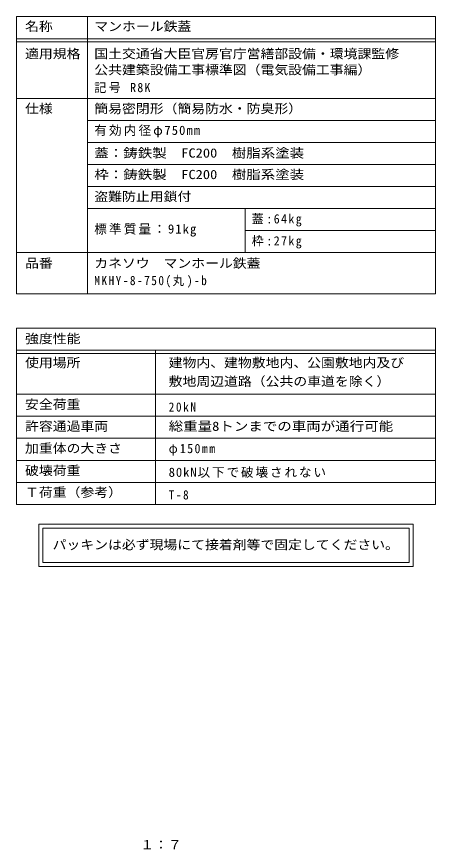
# Model space of a CAD drawing. Units: millimetres on the paper, enlarged 7 times. Extents: x -1027 to 1330, y -945 to 927.
# Drawn here: x 399 to 1330, y -927 to 925 of the extents above; entities that cross this region are included whole.
import ezdxf
from ezdxf.enums import TextEntityAlignment as Align

# ---------------------------------------------------------------- set-up
doc = ezdxf.new("R2010")
doc.units = ezdxf.units.MM
doc.header["$LTSCALE"] = 7
doc.layers.add('F-5_F-5ﾚｲﾔ', color=2, linetype='Continuous')
doc.layers.add('F-F_F-Fﾚｲﾔ', color=7, linetype='Continuous', lineweight=9)
doc.styles.add('ＭＳ ゴシック', font='')
doc.styles.get('ＭＳ ゴシック').set_extended_font_data('MS Gothic')

msp = doc.modelspace()

# ---------------------------------------------------------------- linework, layer by layer
at = {"layer": 'F-F_F-Fﾚｲﾔ'}
for p, q in [((398.665, 925.4), (1329.692, 925.4)), ((398.665, 925.4), (398.665, 309.062)), ((556.481, 925.4), (556.481, 309.062)), ((1329.692, 925.4), (1329.692, 309.062)), ((398.665, 876.4), (1329.692, 876.4)), ((398.665, 869.4), (1329.692, 869.4)), ((398.665, 743.4), (1329.692, 743.4)), ((1329.692, 694.4), (556.481, 694.4)), ((1329.692, 645.4), (556.481, 645.4)), ((556.481, 596.4), (1329.692, 596.4)), ((556.481, 547.401), (1329.692, 547.401)), ((556.481, 498.399), (1329.692, 498.399)), ((906.481, 498.399), (906.481, 400.398)), ((906.481, 449.399), (1329.692, 449.399)), ((398.665, 400.398), (1329.692, 400.398)), ((398.665, 309.062), (1329.692, 309.062)), ((398.665, 232.399), (1329.692, 232.399)), ((398.665, 232.399), (398.665, -159.602)), ((1329.692, 232.399), (1329.692, -159.602)), ((398.665, 183.399), (1329.692, 183.399)), ((398.665, 176.399), (1329.692, 176.399)), ((707.753, 183.399), (707.753, -159.602)), ((398.665, 85.399), (1329.692, 85.399)), ((398.665, 36.399), (1329.692, 36.399)), ((398.665, -12.601), (1329.692, -12.601)), ((1329.692, -61.601), (398.665, -61.601)), ((398.665, -110.601), (1329.692, -110.601)), ((398.665, -159.602), (1329.692, -159.602)), ((448.085, -203.517), (448.085, -297.687)), ((1280.273, -203.517), (448.085, -203.517)), ((1280.273, -297.687), (1280.273, -203.517)), ((456.835, -212.267), (456.835, -288.937)), ((456.835, -212.267), (1271.523, -212.267)), ((1271.523, -288.937), (1271.523, -212.267)), ((1271.523, -288.937), (456.835, -288.937)), ((448.085, -297.687), (1280.273, -297.687))]:
    msp.add_line(p, q, dxfattribs=at)

# ---------------------------------------------------------------- texts
at = {"layer": 'F-5_F-5ﾚｲﾔ', "style": 'ＭＳ ゴシック', "width": 1.1}
msp.add_text('１：７', height=20.53, dxfattribs=at).set_placement((673.4, -933.1), align=Align.BOTTOM_LEFT)
at = {"layer": 'F-F_F-Fﾚｲﾔ', "color": 3, "style": 'ＭＳ ゴシック'}
for s, width, p in [('名称', 1.1, (417.297, 887.409)), ('マンホール鉄蓋', 1.1, (571.295, 887.409)), ('適用規格', 1.1, (417.297, 826.555)), ('国土交通省大臣官房官庁営繕部設備・環境課監修', 1.1, (571.295, 826.555)), ('公共建築設備工事標準図（電気設備工事編）', 1.1, (571.295, 790.863)), ('仕様', 1.1, (417.297, 704.53)), ('簡易密閉形（簡易防水・防臭形）', 1.1, (571.295, 704.53)), ('蓋：鋳鉄製\u3000FC200\u3000樹脂系塗装', 1.15, (571.295, 605.687)), ('枠：鋳鉄製\u3000FC200\u3000樹脂系塗装', 1.15, (571.295, 557.856)), ('盗難防止用鎖付', 1.1, (571.295, 508.853)), ('品番', 1.1, (417.297, 360.518)), ('カネソウ\u3000マンホール鉄蓋', 1.1, (571.295, 360.518)), ('強度性能', 1.1, (417.297, 192.771)), ('使用場所', 1.1, (417.297, 139.223)), ('建物内、建物敷地内、公園敷地内及び', 1.1, (736.688, 139.223)), ('敷地周辺道路（公共の車道を除く）', 1.1, (736.688, 97.732)), ('安全荷重', 1.1, (417.297, 46.5)), ('許容通過車両', 1.1, (417.297, -2.121)), ('総重量8トンまでの車両が通行可能', 1.15, (736.688, -2.121)), ('加重体の大きさ', 1.1, (417.297, -51.121)), ('破壊荷重', 1.1, (417.297, -100.602)), ('Ｔ荷重（参考）', 1.1, (417.297, -148.947))]:
    msp.add_text(s, height=20.53, dxfattribs=dict(at, width=width)).set_placement(p, align=Align.BOTTOM_LEFT)
at = {"layer": 'F-F_F-Fﾚｲﾔ', "color": 2, "style": 'ＭＳ ゴシック', "width": 1.1}
msp.add_text('パッキンは必ず現場にて接着剤等で固定してください。', height=20.53, dxfattribs=at).set_placement((478.615, -265.642), align=Align.BOTTOM_LEFT)
at = {"layer": 'F-F_F-Fﾚｲﾔ', "color": 3, "char_height": 20.53, "attachment_point": 7, "style": 'ＭＳ ゴシック'}
for s, insert in [('\\T1.2;\\W0.95;記号\\~R8K', (571.295, 755.171)), ('\\T1.17;有効内径φ750mm', (571.295, 656.78)), ('\\T1.23;\\W0.95;蓋:64kg', (921.295, 458.686)), ('\\T1.17;標準質量：91kg', (571.295, 436.187)), ('\\T1.23;\\W0.95;枠:27kg', (921.295, 409.685)), ('\\T1.26;\\W0.9;MKHY-8-750(丸)-b', (571.295, 322.704)), ('\\T1.28;\\W0.9;20kN', (736.688, 46.5)), ('\\T1.23;\\W0.95;φ150mm', (736.688, -51.121)), ('\\T1.15;80kN以下で破壊されない', (736.688, -100.602)), ('\\T1.27;\\W0.9;T-8', (736.688, -148.947))]:
    msp.add_mtext(s, dxfattribs=dict(at, insert=insert))

doc.saveas('drawing.dxf')
